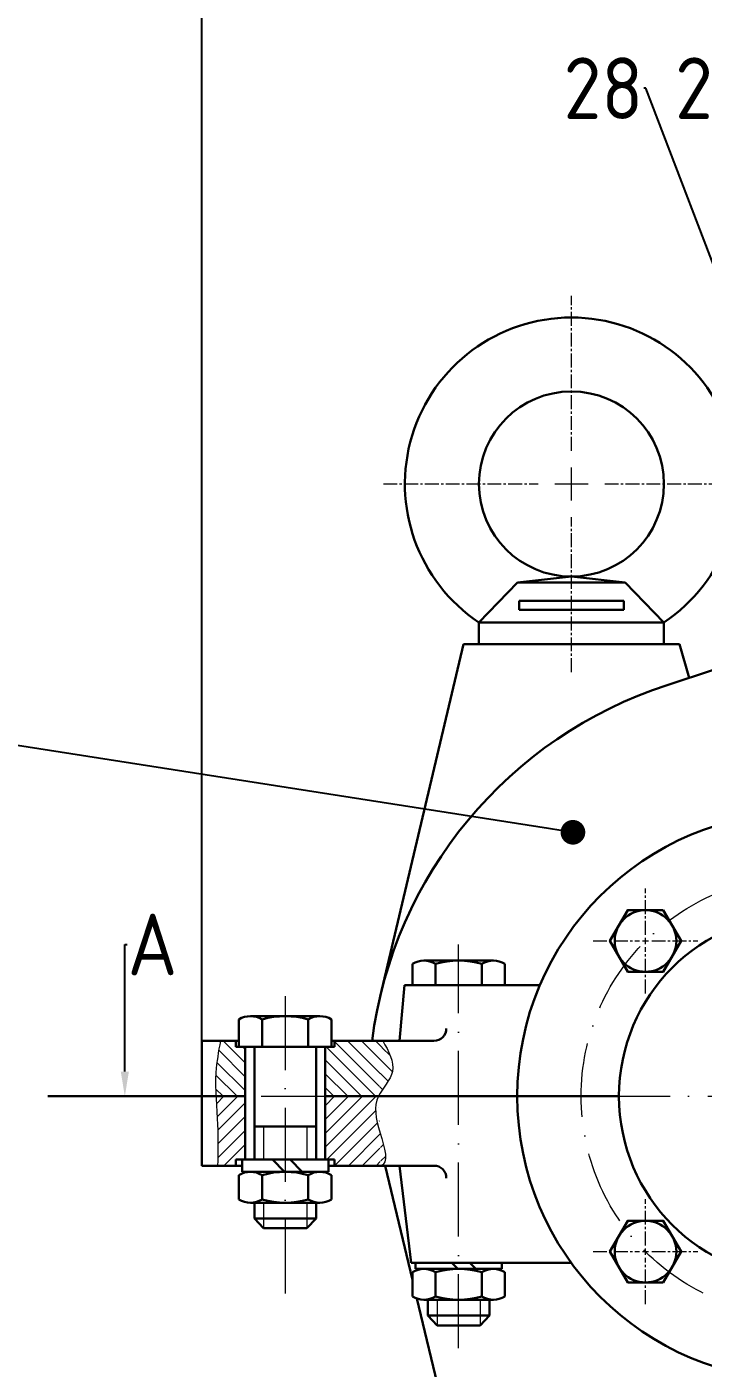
# Model space of a CAD drawing. Header units: millimetres. Extents: x -1 to 1843, y 0 to 1207.
# Drawn here: x 118.2 to 227.9, y 582.3 to 799.8 of the extents above; entities that cross this region are included whole.
import ezdxf
from ezdxf import colors
from ezdxf.entities.mleader import LeaderData, LeaderLine
from ezdxf.math import Vec2, Vec3

# ---------------------------------------------------------------- set-up
doc = ezdxf.new("R2010")
doc.units = ezdxf.units.MM
doc.linetypes.add('ACAD_ISO10W100', pattern=[18, 12, -3, 0, -3])
doc.linetypes.add('CENTER2', pattern=[1.125, 0.75, -0.125, 0.125, -0.125])
doc.layers.get('0').update_dxf_attribs({"lineweight": 30})
for name, color, linetype, lineweight in [('Axe', 7, 'ACAD_ISO10W100', 13), ('Hasuri', 7, 'Continuous', 13), ('Thick', 7, 'Continuous', 30), ('Thin', 7, 'Continuous', 13)]:
    doc.layers.add(name, color=color, linetype=linetype, lineweight=lineweight)
doc.styles.get("Standard").update_dxf_attribs({"font": 'isocp.shx'})
doc.dimstyles.get("Standard").update_dxf_attribs({"dimtxt": 1, "dimasz": 4, "dimexe": 0.18, "dimexo": 0.0625, "dimgap": 0.09, "dimtad": 1, "dimtoh": 1, "dimdec": 1, "dimzin": 0, "dimdsep": 46, "dimtxsty": 'Standard', "dimcen": 0.09, "dimadec": 0, "dimazin": 0, "dimtfac": 1, "dimtdec": 1, "dimtofl": 0, "dimtmove": 0, "dimatfit": 3, "dimfxl": 1, "dimtolj": 1, "dimtzin": 0, "dimarcsym": 1})

# ---------------------------------------------------------------- blocks, each defined once
blk = doc.blocks.new('*U15')
at = {"layer": 'Axe', "color": 0, "linetype": 'CENTER2', "ltscale": 3, "transparency": 16777216}
for p, q in [((0, 5.4), (0, 30.5)), ((-30.5, 0), (-5.399999999999999, 0)), ((5.4, 0), (30.5, 0)), ((0, -30.5), (0, -5.399999999999999))]:
    blk.add_line(p, q, dxfattribs=at)
at = {"layer": 'Axe', "color": 0, "linetype": 'Continuous', "ltscale": 3, "transparency": 16777216}
for p, q in [((0, -2.7), (0, 2.7)), ((-2.7, 0), (2.7, 0))]:
    blk.add_line(p, q, dxfattribs=at)
blk = doc.blocks.new('*U30')
at = {"layer": 'Axe', "color": 0, "linetype": 'CENTER2', "ltscale": 3, "transparency": 16777216}
for p, q in [((0, 1), (0, 8.5)), ((-8.5, 0), (-1, 0)), ((1, 0), (8.5, 0)), ((0, -8.5), (0, -1))]:
    blk.add_line(p, q, dxfattribs=at)
at = {"layer": 'Axe', "color": 0, "linetype": 'Continuous', "ltscale": 3, "transparency": 16777216}
for p, q in [((-0.5, 0), (0.5, 0)), ((0, -0.5), (0, 0.5))]:
    blk.add_line(p, q, dxfattribs=at)
blk = doc.blocks.new('*U32')
at = {"layer": 'Axe', "color": 0, "linetype": 'CENTER2', "ltscale": 3, "transparency": 16777216}
for p, q in [((0, 1), (0, 8.5)), ((-8.5, 0), (-1, 0)), ((1, 0), (8.5, 0)), ((0, -8.5), (0, -1))]:
    blk.add_line(p, q, dxfattribs=at)
at = {"layer": 'Axe', "color": 0, "linetype": 'Continuous', "ltscale": 3, "transparency": 16777216}
for p, q in [((-0.5, 0), (0.5, 0)), ((0, -0.5), (0, 0.5))]:
    blk.add_line(p, q, dxfattribs=at)
blk = doc.blocks.new('*D70')
at = {"layer": 'Defpoints', "color": 0, "transparency": 16777216}
for p in [(506.0774330845552, 802.2925230239086), (146.6234330845552, 630.8622848696036), (506.0774330845552, 630.8622848696036)]:
    blk.add_point(p, dxfattribs=at)
at = {"layer": 'Thin', "color": 0, "lineweight": -2, "transparency": 16777216}
for p, q in [((146.6234330845552, 630.9247848696036), (146.6234330845552, 802.4725230239087)), ((150.6234330845552, 802.2925230239086), (502.0774330845552, 802.2925230239086)), ((506.0774330845552, 630.9247848696036), (506.0774330845552, 802.4725230239087))]:
    blk.add_line(p, q, dxfattribs=at)
at = {"layer": 'Thin', "color": 0, "transparency": 16777216}
for points in [[(150.6234330845552, 802.9591896905753), (150.6234330845552, 801.625856357242), (146.6234330845552, 802.2925230239086)], [(502.0774330845552, 802.9591896905753), (502.0774330845552, 801.625856357242), (506.0774330845552, 802.2925230239086)]]:
    blk.add_solid(points, dxfattribs=at)
at = {"layer": 'Thin', "color": 0, "transparency": 16777216, "insert": (326.3504330845552, 807.4916635423261), "char_height": 10, "attachment_point": 5}
blk.add_mtext('\\A1;{\\fArial|b0|i0|c0|p34;359.5}', dxfattribs=at)
blk = doc.blocks.new('_Dot')
at = {"color": 0, "linetype": 'ByBlock', "lineweight": -2}
blk.add_line((-0.5, 0), (-1, 0), dxfattribs=at)
at = {"color": 0, "linetype": 'ByBlock', "const_width": 0.5}
blk.add_lwpolyline([(-0.25, 0, 1), (0.25, 0, 1)], format="xyb", close=True, dxfattribs=at)

msp = doc.modelspace()

# ---------------------------------------------------------------- hatches: boundary and pattern name
at = {"layer": 'Hasuri', "transparency": 33554687}
h = msp.add_hatch(dxfattribs=at)
h.set_pattern_fill('ANSI31', color=256, scale=0.5, angle=90)
h.set_pattern_definition([(135, (-192.2445669154448, -495.1066560263505), (-1.122532015133644, -1.122532015133644), [])])
edge = h.paths.add_edge_path()
edge.add_line((153.6234330845546, 634.3622848696036), (152.1234330845546, 634.3622848696036))
edge.add_line((152.1234330845546, 634.3622848696036), (152.1234330845546, 635.3622848696036))
edge.add_line((152.1234330845546, 635.3622848696036), (149.6234330845549, 635.3622848696036))
edge.add_spline(control_points=[(149.6234330845549, 635.3622848696036), (149.3107054050763, 633.6469793388358), (148.7665733624867, 630.6624251616106), (148.8294979913315, 627.6470764865587), (148.8945018482474, 626.3622848696036)], knot_values=[0, 0, 0, 0, 5.208588784026047, 9.062709315614361, 9.062709315614361, 9.062709315614361, 9.062709315614361], degree=3, periodic=0)
edge.add_line((148.8945018482474, 626.3622848696036), (153.6234330845546, 626.3622848696034))
edge.add_line((153.6234330845546, 626.3622848696034), (153.6234330845546, 634.3622848696036))
edge = h.paths.add_edge_path()
edge.add_spline(control_points=[(175.2520630752362, 626.3622848696036), (175.8838044820901, 627.6870523819068), (178.7164980890245, 630.4682675582605), (176.9011443566269, 633.6674625998837), (175.9394330845548, 635.3622848696036)], knot_values=[0, 0, 0, 1.083577672034153e-13, 4.626848640958112, 9.839443724953172, 9.839443724953172, 9.839443724953172, 9.839443724953172], degree=3, periodic=0)
edge.add_line((175.9394330845548, 635.3622848696036), (168.1234330845546, 635.3622848696036))
edge.add_line((168.1234330845546, 635.3622848696036), (168.1234330845546, 634.3622848696036))
edge.add_line((168.1234330845546, 634.3622848696036), (166.6234330845546, 634.3622848696036))
edge.add_line((166.6234330845546, 634.3622848696036), (166.6234330845546, 626.3622848696032))
edge.add_line((166.6234330845546, 626.3622848696032), (173.6234330845552, 626.3622848696036))
edge.add_line((173.6234330845552, 626.3622848696036), (175.2520630752362, 626.3622848696036))
edge = h.paths.add_edge_path()
edge.add_line((292.7554330845545, 643.3622848696036), (291.2554330845545, 643.3622848696036))
edge.add_line((291.2554330845545, 643.3622848696036), (291.2554330845545, 644.3622848696036))
edge.add_line((291.2554330845545, 644.3622848696036), (289.9913701940924, 644.3622848696036))
edge.add_spline(control_points=[(289.9913701940924, 644.3622848696036), (290.3916557821329, 641.4373198837268), (291.1501767387756, 635.89465907974), (291.0430763024822, 629.8815393659913), (290.9576239032539, 626.7973672393364), (290.9442337587044, 626.3622848696039)], knot_values=[0, 0, 0, 0, 8.837815718375111, 16.7472140732022, 18.04695062517023, 18.04695062517023, 18.04695062517023, 18.04695062517023], degree=3, periodic=0)
edge.add_line((290.9442337587044, 626.3622848696036), (292.7554330845545, 626.3622848696036))
edge.add_line((292.7554330845545, 626.3622848696036), (292.7554330845545, 643.3622848696036))
edge = h.paths.add_edge_path()
edge.add_spline(control_points=[(307.1315512771963, 626.3622848696039), (307.1720259339444, 627.5004761823161), (307.3406735844939, 632.2135290686317), (307.014074170876, 638.5797934519435), (309.3910782413849, 643.0483625639549), (310.0900041370288, 644.3622848696036)], knot_values=[0, 0, 0, 0, 3.399789865112016, 14.00874561495439, 18.42741574032176, 18.42741574032176, 18.42741574032176, 18.42741574032176], degree=3, periodic=0)
edge.add_line((310.0900041370288, 644.3622848696036), (307.2554330845545, 644.3622848696034))
edge.add_line((307.2554330845545, 644.3622848696034), (307.2554330845545, 643.3622848696036))
edge.add_line((307.2554330845545, 643.3622848696036), (305.7554330845545, 643.3622848696036))
edge.add_line((305.7554330845545, 643.3622848696036), (305.7554330845545, 626.3622848696036))
edge.add_line((305.7554330845545, 626.3622848696036), (307.1315512771963, 626.3622848696036))
h = msp.add_hatch(dxfattribs=at)
h.set_pattern_fill('ANSI31', color=256, scale=0.5)
h.set_pattern_definition([(45, (-192.2445669154448, -495.1066560263505), (-1.122532015133644, 1.122532015133644), [])])
edge = h.paths.add_edge_path()
edge.add_line((153.6234330845546, 626.3622848696034), (148.8945018482474, 626.3622848696036))
edge.add_spline(control_points=[(148.8945018482474, 626.3622848696036), (148.9721686240745, 624.8272125333922), (149.2951330172202, 621.0702546534785), (149.215987670117, 617.3242246564278), (149.1692542637276, 615.1122848696036)], knot_values=[9.062709315614361, 9.062709315614361, 9.062709315614361, 9.062709315614361, 13.66762246292129, 20.30725195634764, 20.30725195634764, 20.30725195634764, 20.30725195634764], degree=3, periodic=0)
edge.add_line((149.1692542637275, 615.1122848696036), (152.1234330845546, 615.1122848696036))
edge.add_line((152.1234330845546, 615.1122848696036), (152.1234330845546, 616.1122848696036))
edge.add_line((152.1234330845546, 616.1122848696036), (153.6234330845546, 616.1122848696036))
edge.add_line((153.6234330845546, 616.1122848696036), (153.6234330845546, 626.3622848696034))
edge = h.paths.add_edge_path()
edge.add_spline(control_points=[(175.5355493324559, 615.1122848696036), (177.1515737715718, 615.3346166927665), (175.1021759180452, 621.3717615592664), (174.4346404179128, 624.648142075584), (175.2520630752362, 626.3622848696036)], knot_values=[9.839443724953064, 9.839443724953064, 9.839443724953064, 9.83944372495315, 15.10938868145998, 21.09615932858202, 21.09615932858202, 21.09615932858202, 21.09615932858213], degree=3, periodic=0)
edge.add_line((175.2520630752362, 626.3622848696036), (173.6234330845552, 626.3622848696036))
edge.add_line((173.6234330845552, 626.3622848696036), (166.6234330845546, 626.3622848696036))
edge.add_line((166.6234330845546, 626.3622848696036), (166.6234330845546, 616.1122848696036))
edge.add_line((166.6234330845546, 616.1122848696036), (168.1234330845546, 616.1122848696036))
edge.add_line((168.1234330845546, 616.1122848696036), (168.1234330845546, 615.1122848696039))
edge.add_line((168.1234330845546, 615.1122848696039), (175.535549332456, 615.1122848696036))
edge = h.paths.add_edge_path()
edge.add_line((292.7554330845545, 626.3622848696036), (290.9442337587044, 626.3622848696036))
edge.add_spline(control_points=[(290.9442337587044, 626.3622848696039), (290.8966243249518, 624.815324328428), (290.7420030540588, 621.1085138646117), (290.0799016609784, 615.7172353975968), (288.7457007342359, 609.1983738175643), (289.3821586788987, 606.2445103716043), (288.4390426651056, 600.124439833904), (288.2908767288228, 599.3424636827322)], knot_values=[18.04695062517023, 18.04695062517023, 18.04695062517023, 18.04695062517023, 22.66823914360463, 29.13892824742136, 34.85476052907098, 40.62611314080496, 43.77575413076018, 43.77575413076018, 43.77575413076018, 43.77575413076018], degree=3, periodic=0)
edge.add_line((288.2908767288226, 599.342463682731), (291.2554330845552, 599.3478228622196))
edge.add_line((291.2554330845552, 599.3478228622196), (291.2554330845552, 600.3622848696036))
edge.add_line((291.2554330845552, 600.3622848696036), (292.7554330845545, 600.3622848696036))
edge.add_line((292.7554330845545, 600.3622848696036), (292.7554330845545, 626.3622848696036))
edge = h.paths.add_edge_path()
edge.add_spline(control_points=[(308.5442522371485, 599.3645797473498), (308.6831102510488, 602.4591099799682), (308.97143856736, 608.8846713622916), (306.830364116038, 617.8051555626914), (307.0375144750766, 623.7178678480113), (307.1315512771963, 626.3622848696039)], knot_values=[18.42741574032176, 18.42741574032176, 18.42741574032176, 18.42741574032176, 27.68719959910817, 37.65466676036804, 45.55356924602785, 45.55356924602785, 45.55356924602785, 45.55356924602785], degree=3, periodic=0)
edge.add_line((307.1315512771963, 626.3622848696036), (305.7554330845545, 626.3622848696036))
edge.add_line((305.7554330845545, 626.3622848696036), (305.7554330845545, 600.3622848696036))
edge.add_line((305.7554330845545, 600.3622848696036), (307.2554330845552, 600.3622848696036))
edge.add_line((307.2554330845552, 600.3622848696036), (307.2554330845552, 599.3642613341754))
edge.add_line((307.2554330845552, 599.3642613341754), (308.5442522371485, 599.3645797473498))

# ---------------------------------------------------------------- linework, layer by layer
at = {"layer": 'Axe'}
for p, q in [((188.2554330845551, 585.5450402025197), (188.2554330845551, 650.9796511700922)), ((160.1234330845552, 642.6061287057225), (160.1234330845552, 594.3526262914315)), ((138.14498933266, 626.3622848696036), (529.602238640323, 626.3622848696036)), ((187.8886878909154, 599.3622848696036), (187.8922244757098, 599.3481704286576)), ((188.137634597023, 598.3687434203462), (188.1393770952719, 598.3617891438166)), ((189.3803872975363, 593.4089416280597), (189.3920778478842, 593.3622848696036))]:
    msp.add_line(p, q, dxfattribs=at)
msp.add_circle((243.7554330845552, 626.3622848696036), 35.632, dxfattribs=at)
for start, end in [(159.9420366586729, 160.0378951616941), (179.8841420753907, 180)]:
    msp.add_arc((243.7673378913867, 626.3622848696036), 64.14543813827483, start, end, dxfattribs=at)
at = {"layer": 'Thick', "linetype": 'ByBlock'}
for p, q in [((191.5418193141091, 703.2097272688168), (197.8181972259282, 709.6596715894602)), ((197.8181972259282, 709.6596715894602), (206.5418193141089, 710.6596715894605)), ((197.8181972259282, 709.6596715894602), (215.2654414022898, 709.6596715894607)), ((215.2654414022898, 709.6596715894605), (206.5418193141091, 710.6596715894605)), ((215.2654414022878, 709.6596715894607), (221.5418193141091, 703.2097272688168)), ((206.5418193141091, 706.7363174835705), (198.0704208420168, 706.7363174835705)), ((198.0704208420168, 706.7363174835705), (198.0704208420168, 705.2350817292158)), ((198.0704208420168, 705.2350817292158), (206.5418193141091, 705.2350817292158)), ((206.5418193141091, 706.7363174835705), (215.0132177862014, 706.7363174835705)), ((215.0132177862014, 705.2350817292158), (206.5418193141091, 705.2350817292158)), ((215.0132177862014, 706.7363174835705), (215.0132177862014, 705.2350817292158)), ((191.5418193141091, 699.65967158946), (191.541819314109, 703.2097272688168)), ((191.5418193141091, 703.2097272688168), (221.5418193141091, 703.2097272688168)), ((221.5418193141091, 699.65967158946), (221.541819314109, 703.2097272688168)), ((175.5110022738918, 642.5238159644155), (189.0418193141091, 699.6596715894605)), ((189.0418193141091, 699.6596715894605), (224.0418193141091, 699.6596715894605)), ((225.6214352966963, 694.2130167240916), (224.0418193141091, 699.6596715894605))]:
    msp.add_line(p, q, dxfattribs=at)
at = {"layer": 'Thick'}
for p, q in [((229.756211989032, 695.5584382038685), (222.0549908874501, 693.052525778226)), ((188.2554330845544, 648.3622848696041), (182.6304330845544, 648.3622848696043)), ((188.2554330845544, 648.3622848696041), (193.8804330845543, 648.3622848696043)), ((180.7554330845544, 647.8344713058716), (180.7554330845544, 644.3622848696041)), ((184.5054330845544, 647.8344713058716), (184.5054330845544, 644.3622848696041)), ((192.0054330845543, 647.8344713058716), (192.0054330845544, 644.3622848696041)), ((195.7554330845544, 647.8344713058716), (195.7554330845543, 644.3622848696041)), ((179.451360624391, 644.3622848696041), (178.6677955540782, 635.3622848696036)), ((188.2554330845551, 644.3622848696041), (179.451360624391, 644.3622848696041)), ((201.4234121075219, 644.3622848696041), (188.2554330845551, 644.3622848696041)), ((152.6234330845546, 638.8344713058711), (152.6234330845546, 634.3622848696036)), ((160.1234330845546, 639.3622848696036), (154.4984330845546, 639.3622848696039)), ((156.3734330845546, 638.8344713058711), (156.3734330845546, 634.3622848696036)), ((160.1234330845546, 639.3622848696036), (165.7484330845544, 639.3622848696039)), ((163.8734330845545, 638.8344713058711), (163.8734330845546, 634.3622848696036)), ((167.6234330845546, 638.8344713058711), (167.6234330845546, 634.3622848696036)), ((186.255433084555, 637.3622848696036), (186.255433084555, 637.3622848696036)), ((146.6234330845552, 626.3622848696036), (146.6234330845552, 635.3622848696036)), ((146.6234330845552, 635.3622848696036), (152.6234330845546, 635.3622848696036)), ((152.1234330845546, 635.3622848696036), (152.1234330845546, 634.3622848696036)), ((167.6234330845545, 635.3622848696036), (184.255433084555, 635.3622848696036)), ((168.1234330845546, 635.3622848696036), (168.1234330845546, 634.3622848696036)), ((152.1234330845546, 634.3622848696036), (160.1234330845546, 634.3622848696036)), ((153.6234330845546, 634.3622848696036), (153.6234330845546, 616.1122848696036)), ((155.1234330845546, 634.3622848696036), (155.1234330845546, 616.1122848696036)), ((168.1234330845546, 634.3622848696036), (160.1234330845546, 634.3622848696036)), ((165.1234330845546, 634.3622848696036), (165.1234330845546, 616.1122848696036)), ((166.6234330845546, 634.3622848696036), (166.6234330845546, 616.1122848696036)), ((146.6234330845552, 626.3622848696036), (121.6234330845552, 626.3622848696036)), ((146.6234330845552, 626.3622848696036), (146.6234330845552, 615.1122848696036)), ((153.6234330845546, 626.3622848696034), (146.6234330845552, 626.3622848696036)), ((173.6234330845552, 626.3622848696036), (166.6234330845545, 626.3622848696032)), ((173.6234330845552, 626.3622848696036), (214.2554330845552, 626.3622848696036)), ((155.1234330845546, 621.4446951621469), (165.1234330845546, 621.4446951621469)), ((160.1234330845546, 616.1122848696036), (152.1234330845546, 616.1122848696036)), ((152.1234330845546, 616.1122848696036), (152.1234330845546, 615.1122848696036)), ((153.1234330845546, 616.1122848696036), (153.1234330845546, 614.1122848696036)), ((158.04964130921, 616.1122848696036), (160.0119715015839, 614.1122848696039)), ((160.1234330845546, 616.1122848696036), (168.1234330845546, 616.1122848696036)), ((160.92732976076, 616.1122848696036), (162.8896599531339, 614.1122848696039)), ((167.1234330845546, 616.1122848696036), (167.1234330845546, 614.1122848696036)), ((168.1234330845546, 616.1122848696036), (168.1234330845546, 615.1122848696036)), ((146.6234330845552, 615.1122848696036), (153.1234330845546, 615.1122848696036)), ((152.6234330845551, 613.5844713058711), (152.6234330845551, 609.6400984333361)), ((153.1234330845546, 614.1122848696036), (160.1234330845546, 614.1122848696036)), ((160.1234330845551, 614.1122848696036), (154.4984330845551, 614.1122848696039)), ((156.3734330845551, 613.5844713058711), (156.3734330845551, 609.6400984333361)), ((167.1234330845546, 614.1122848696036), (160.1234330845546, 614.1122848696036)), ((160.1234330845551, 614.1122848696036), (165.748433084555, 614.1122848696039)), ((163.873433084555, 613.5844713058711), (163.8734330845551, 609.6400984333361)), ((167.1234330845546, 615.1122848696039), (184.2554330845546, 615.1122848696034)), ((167.6234330845551, 613.5844713058711), (167.6234330845551, 609.6400984333361)), ((180.7554330845546, 596.6021075706076), (176.3194855708655, 615.1122848696036)), ((178.6677955540782, 615.1122848696039), (180.5358734187413, 599.335755243598)), ((186.2554330845546, 613.1122848696034), (186.2554330845546, 613.1122848696034)), ((154.4984330845551, 609.1122848696036), (160.1234330845551, 609.1122848696036)), ((160.1234330845551, 609.1122848696036), (154.4984330845551, 609.1122848696034)), ((155.1234330845546, 609.1122848696036), (155.1234330845546, 606.5556134244191)), ((165.748433084555, 609.1122848696036), (160.1234330845551, 609.1122848696036)), ((160.1234330845551, 609.1122848696036), (165.748433084555, 609.1122848696034)), ((165.1234330845546, 609.1122848696036), (165.1234330845546, 606.5556134244191)), ((155.1234330845546, 606.5556134244191), (165.1234330845546, 606.5556134244191)), ((155.1234330845546, 606.5556134244191), (156.6234330845546, 604.9636069676828)), ((156.6234330845546, 604.9636069676828), (163.6234330845546, 604.9636069676828)), ((163.6234330845546, 604.9636069676828), (165.1234330845546, 606.5556134244191)), ((180.5358734187413, 599.335755243598), (196.2554330845541, 599.3622848696036)), ((181.2554330845541, 599.3622848696036), (181.2554330845541, 598.3622848696036)), ((181.2554330845541, 598.3622848696036), (188.2554330845541, 598.3622848696036)), ((206.5129841854832, 599.3622848696034), (181.8795560921972, 599.3622848696036)), ((188.2554330845546, 598.3622848696036), (182.6304330845546, 598.3622848696039)), ((187.1628064053964, 599.3622848696034), (188.1439715015835, 598.3622848696039)), ((195.2554330845541, 598.3622848696036), (188.2554330845541, 598.3622848696036)), ((188.2554330845546, 598.3622848696036), (193.8804330845545, 598.3622848696039)), ((190.0404948569466, 599.3622848696034), (191.0216599531335, 598.3622848696039)), ((195.2554330845541, 599.3622848696036), (195.2554330845541, 598.3622848696036)), ((180.7554330845546, 597.8344713058711), (180.7554330845546, 593.8900984333361)), ((184.5054330845546, 597.8344713058711), (184.5054330845546, 593.8900984333361)), ((192.0054330845546, 597.8344713058711), (192.0054330845546, 593.8900984333361)), ((195.7554330845546, 597.8344713058711), (195.7554330845546, 593.8900984333361)), ((204.9821710551592, 495.5095644716763), (181.4871135087079, 593.5489753287388)), ((182.6304330845546, 593.3622848696036), (188.2554330845546, 593.3622848696036)), ((188.2554330845546, 593.3622848696036), (182.6304330845546, 593.3622848696034)), ((183.2554330845542, 593.3622848696036), (183.2554330845541, 590.8056134244191)), ((193.8804330845545, 593.3622848696036), (188.2554330845546, 593.3622848696036)), ((188.2554330845546, 593.3622848696036), (193.8804330845545, 593.3622848696034)), ((193.2554330845541, 593.3622848696036), (193.2554330845541, 590.8056134244191)), ((183.2554330845542, 590.8056134244191), (193.2554330845541, 590.8056134244191)), ((183.2554330845542, 590.8056134244191), (184.7554330845541, 589.2136069676828)), ((191.7554330845541, 589.2136069676828), (193.2554330845541, 590.8056134244191)), ((184.7554330845541, 589.2136069676828), (191.7554330845541, 589.2136069676828))]:
    msp.add_line(p, q, dxfattribs=at)
for points in [[(221.4406039029687, 656.5519605903069), (224.3273552489168, 651.5519605903069), (221.4406039029687, 646.5519605903069), (215.6671012110724, 646.5519605903069), (212.7803498651243, 651.5519605903069), (215.6671012110724, 656.5519605903069)], [(221.4406039029687, 596.1726091489004), (224.3273552489168, 601.1726091489004), (221.4406039029687, 606.1726091489004), (215.6671012110724, 606.1726091489004), (212.7803498651243, 601.1726091489004), (215.6671012110724, 596.1726091489004)]]:
    msp.add_lwpolyline(points, close=True, dxfattribs=at)
at = {"layer": 'Thick', "linetype": 'ByBlock'}
msp.add_circle((206.5418193141091, 725.6596715894605), 15, dxfattribs=at)
at = {"layer": 'Thick'}
for centre, radius in [((243.7554330845552, 626.3622848696036), 46), ((218.5538525570207, 651.5519605903069), 5), ((243.7554330845552, 626.3622848696036), 29.5), ((218.5538525570207, 601.1726091489004), 5)]:
    msp.add_circle(centre, radius, dxfattribs=at)
at = {"layer": 'Thick', "linetype": 'ByBlock'}
msp.add_arc((206.5418193141091, 725.6596715894605), 27, 303.7489885958882, 236.2510114041114, dxfattribs=at)
at = {"layer": 'Thick'}
for centre, radius, start, end in [((243.7554330845552, 626.3622848696036), 70.13199999999995, 108.0244512420601, 172.626932540675), ((182.6304330845544, 644.7680117978505), 3.594273071753614, 58.55611792625118, 121.4438820737474), ((188.2554330845545, 634.7769129281887), 13.58537194141537, 73.97646447751086, 106.0235355224892), ((193.8804330845543, 644.7680117978507), 3.594273071753391, 58.55611792625118, 121.4438820737498), ((154.4984330845546, 635.76801179785), 3.594273071753614, 58.55611792625118, 121.4438820737474), ((160.1234330845546, 625.7769129281883), 13.58537194141537, 73.97646447751086, 106.0235355224892), ((165.7484330845544, 635.7680117978502), 3.594273071753391, 58.55611792625118, 121.4438820737518), ((184.255433084555, 637.3622848696036), 2, 270, 0), ((154.4984330845551, 610.51801179785), 3.594273071753614, 58.55611792625118, 121.4438820737474), ((160.1234330845551, 600.5269129281883), 13.58537194141537, 73.97646447751086, 106.0235355224892), ((165.748433084555, 610.5180117978502), 3.594273071753391, 58.55611792625118, 121.4438820737518), ((184.2554330845546, 613.1122848696034), 2, 0, 89.99999999999838), ((154.4984330845551, 612.7065579413572), 3.594273071753614, 238.5561179262527, 301.4438820737474), ((160.1234330845551, 622.697656811019), 13.58537194141537, 253.9764644775126, 286.0235355224875), ((165.748433084555, 612.706557941357), 3.594273071753391, 238.5561179262512, 301.4438820737474), ((182.6304330845546, 594.76801179785), 3.594273071753614, 58.55611792625118, 121.4438820737474), ((188.2554330845547, 584.7769129281883), 13.58537194141537, 73.97646447751086, 106.0235355224892), ((193.8804330845545, 594.7680117978502), 3.594273071753391, 58.55611792625118, 121.4438820737498), ((182.6304330845546, 596.9565579413572), 3.594273071753614, 238.5561179262527, 301.4438820737474), ((188.2554330845547, 606.947656811019), 13.58537194141537, 253.9764644775126, 286.0235355224875), ((193.8804330845545, 596.956557941357), 3.594273071753391, 238.5561179262512, 301.4438820737474)]:
    msp.add_arc(centre, radius, start, end, dxfattribs=at)
at = {"layer": 'Thin'}
for p, q in [((156.6234330845546, 621.4446951621469), (156.6234330845547, 616.1122848696036)), ((163.6234330845546, 621.4446951621469), (163.6234330845545, 616.1122848696036)), ((156.6234330845545, 609.1122848696036), (156.6234330845546, 604.9636069676828)), ((163.6234330845545, 609.1122848696036), (163.6234330845545, 604.9636069676828)), ((184.7554330845541, 593.3622848696036), (184.7554330845541, 589.2136069676828)), ((191.7554330845541, 593.3622848696036), (191.7554330845541, 589.2136069676828))]:
    msp.add_line(p, q, dxfattribs=at)
for points in [[(149.6234330845549, 635.3622848696036), (148.8857680065222, 630.2061964923807), (149.1692542637276, 621.75191436303), (149.1692542637276, 615.1122848696036)], [(175.9394330845548, 635.3622848696036), (177.5200868844214, 630.395124606973), (175.2520630752362, 626.3622848696039), (175.5355493324561, 620.3822298261105), (175.535549332456, 615.1122848696036), (175.1102865087697, 615.092390263798)]]:
    msp.add_spline(points, degree=3, dxfattribs=at)

# ---------------------------------------------------------------- block references
at = {"layer": 'Axe', "linetype": 'CENTER2', "ltscale": 3}
for name, p in [('*U15', (206.5418193141091, 725.6596715894605)), ('*U30', (218.5538525570207, 651.5519605903069)), ('*U32', (218.5538525570207, 601.1726091489004))]:
    msp.add_blockref(name, p, dxfattribs=at)

# ---------------------------------------------------------------- dimensions: what is measured, and where the dimension line sits
at = {"layer": 'Thin'}
dim = msp.add_linear_dim(base=(506.0774330845552, 802.2925230239086), p1=(146.6234330845552, 630.8622848696036), p2=(506.0774330845552, 630.8622848696036), text='{\\fArial|b0|i0|c0|p34;<>}', dimstyle='Standard', override={"dimtxt": 10}, dxfattribs=at)
dim.commit()
dim.dimension.update_dxf_attribs({"geometry": '*D70', "text_midpoint": (326.3504330845552, 807.4916635423261)})

# ---------------------------------------------------------------- leaders
at = {"layer": 'Thick'}
ml = msp.add_multileader_mtext('Standard', dxfattribs=at)
ml.set_content('A', color=256)
ml.set_leader_properties()
ml.build(insert=Vec2(0, 0))
ml.multileader.update_dxf_attribs({"dogleg_length": 0.36})
ctx = ml.context
ctx.base_point, ctx.char_height, ctx.landing_gap_size, ctx.plane_origin = Vec3(134.4834330845553, 650.9899474632755), 10, 0.09, Vec3(134.1234330845552, 626.3622848696036)
notes = []
notes.append((ctx, [(0, (1, 1, 0), (134.1234330845552, 650.9899474632755), (1, 0), 0.36, [(0, [(134.1234330845552, 626.3622848696036)], 0, [])])]))
ctx.mtext.insert, ctx.mtext.flow_direction = Vec3(134.5734330845553, 655.9899474632755), 5
at = {"layer": 'Thin'}
ml = msp.add_multileader_mtext('Standard', dxfattribs=at)
ml.set_content('28', color=256)
ml.set_leader_properties()
ml.build(insert=Vec2(0, 0))
ml.multileader.update_dxf_attribs({"dogleg_length": 0.36})
ctx = ml.context
ctx.base_point, ctx.char_height, ctx.landing_gap_size, ctx.plane_origin = Vec3(206.8372791422815, 789.835147501058), 10, 0.09, Vec3(249.3658010767657, 709.3004901446178)
ctx.text_align_type = 2
notes.append((ctx, [(0, (1, 1, 0), (218.6312161501556, 789.835147501058), (-1, 0), 0.36, [(0, [(249.3658010767657, 709.3004901446178)], 0, [])])]))
ctx.mtext.insert, ctx.mtext.alignment, ctx.mtext.flow_direction = Vec3(218.1812161501555, 794.835147501058), 3, 5
ml = msp.add_multileader_mtext('Standard', dxfattribs=at)
ml.set_content('29', color=256)
ml.set_leader_properties()
ml.build(insert=Vec2(0, 0))
ml.multileader.update_dxf_attribs({"dogleg_length": 0.36})
ctx = ml.context
ctx.base_point, ctx.char_height, ctx.landing_gap_size, ctx.plane_origin = Vec3(224.0375648315377, 789.8351475010579), 10, 0.09, Vec3(267.6993806709913, 712.1112579825591)
ctx.text_align_type = 2
notes.append((ctx, [(0, (1, 1, 0), (236.5474366294293, 789.8351475010579), (-1, 0), 0.36, [(0, [(268.7465581481628, 712.4520007059901)], 0, [])])]))
ctx.mtext.insert, ctx.mtext.alignment, ctx.mtext.flow_direction = Vec3(236.0974366294293, 794.8351475010579), 3, 5
ml = msp.add_multileader_mtext('Standard', dxfattribs=at)
ml.set_content('27', color=256)
ml.set_leader_properties()
ml.set_arrow_properties(name='DOT')
ml.build(insert=Vec2(0, 0))
ml.multileader.update_dxf_attribs({"dogleg_length": 0.36})
ctx = ml.context
ctx.base_point, ctx.char_height, ctx.landing_gap_size, ctx.plane_origin = Vec3(78.10992876915847, 687.4479084158359), 10, 0.09, Vec3(206.7856754560817, 669.1785992562561)
ctx.text_align_type = 2
notes.append((ctx, [(0, (1, 1, 0), (89.9038657770325, 687.4479084158359), (-1, 0), 0.36, [(0, [(206.7856754560817, 669.1785992562561)], 0, [])])]))
ctx.mtext.insert, ctx.mtext.alignment, ctx.mtext.flow_direction = Vec3(89.45386577703249, 692.4479084158359), 3, 5
for ctx, leaders in notes:
    for number, flags, end, landing, length, lines in leaders:
        leader = LeaderData()
        leader.index, (leader.has_last_leader_line, leader.has_dogleg_vector, leader.attachment_direction) = number, flags
        leader.last_leader_point, leader.dogleg_vector, leader.dogleg_length = Vec3(end), Vec3(landing), length
        for number, points, colour, breaks in lines:
            line = LeaderLine()
            line.index, line.vertices, line.color, line.breaks = number, Vec3.list(points), colors.encode_raw_color(colour), breaks
            leader.lines.append(line)
        ctx.leaders.append(leader)

doc.saveas('drawing.dxf')
